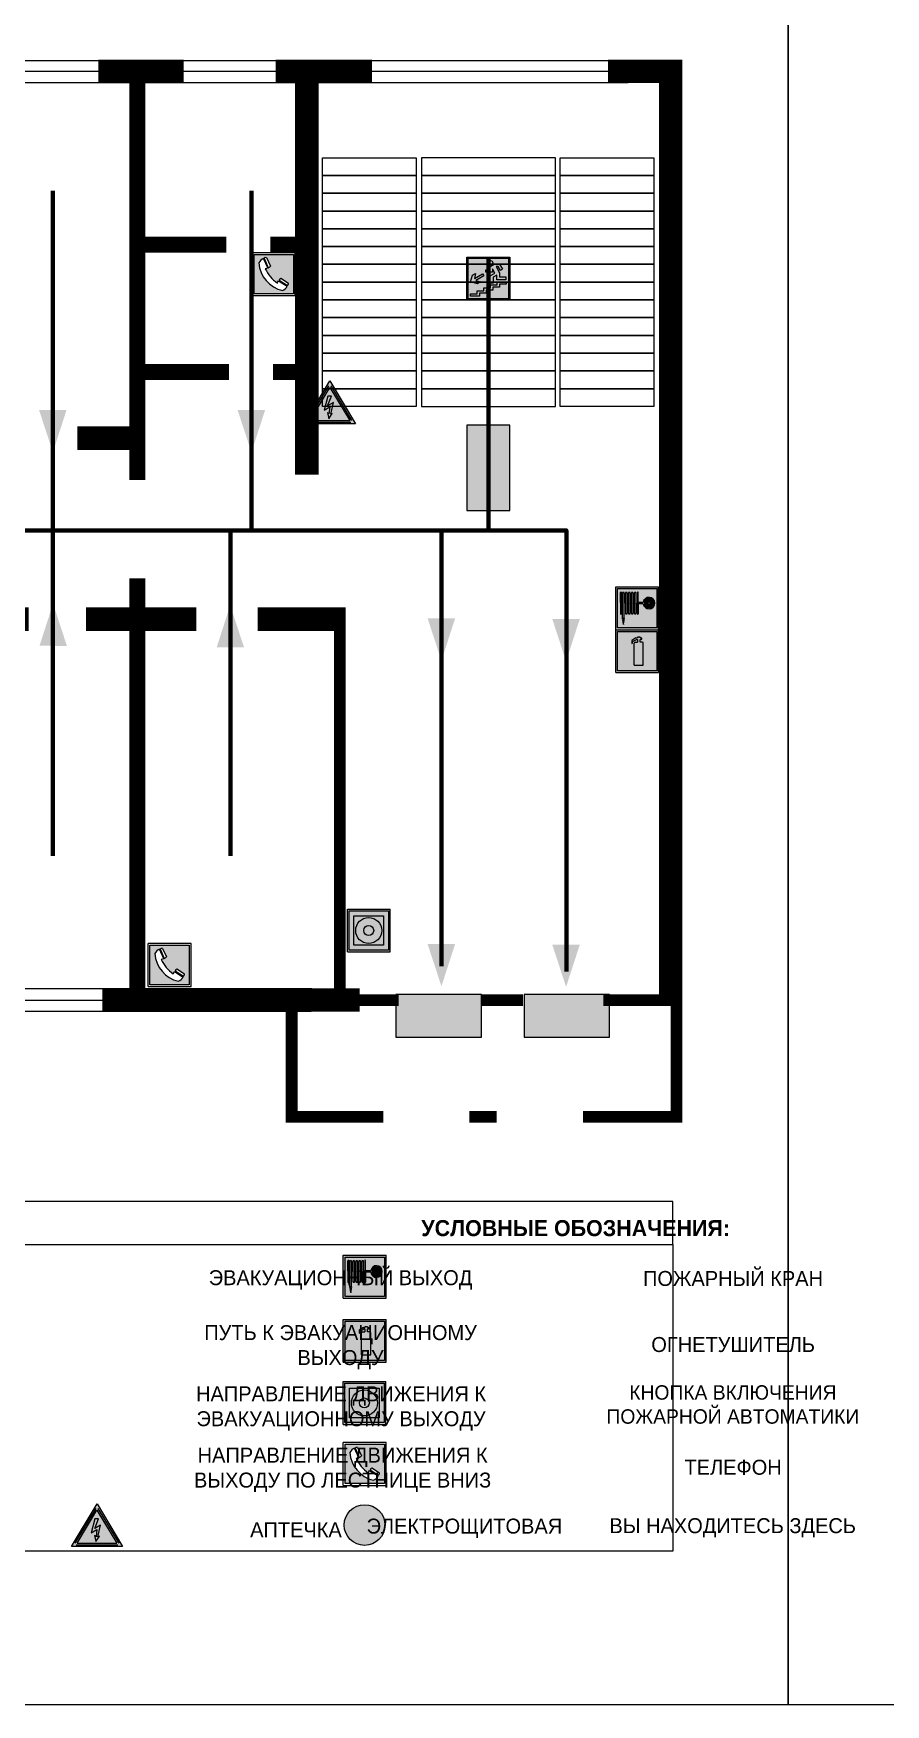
# Model space of a CAD drawing. Header units: millimetres. Extents: x 13114 to 67229, y 22859 to 38520.
# Drawn here: x 24260.6 to 24420, y 34762.7 to 35075.5 of the extents above; entities that cross this region are included whole.
import ezdxf

# ---------------------------------------------------------------- set-up
doc = ezdxf.new("R2010")
doc.units = ezdxf.units.MM
doc.layers.add('План_Штампы', color=7, linetype='Continuous')
doc.styles.add('обычный', font='arial.ttf')

# ---------------------------------------------------------------- blocks, each defined once
blk = doc.blocks.new('A$C3E6D3DDE')
at = {"lineweight": 5}
h = blk.add_hatch(color=40, dxfattribs=at)
h.paths.add_polyline_path([(24.1, 1.45), (16.46, -11.35), (31.74, -11.35)])
h.paths.add_polyline_path([(24.09, -0.46), (30.03, -10.41), (18.14, -10.41)], flags=16)
h.paths.add_polyline_path([(24.54, -3.08), (23.41, -6.02), (25.13, -5.01), (24.33, -8.5), (24.82, -8.27), (23.79, -9.86), (23.4, -8.04), (23.8, -8.43), (24.04, -6.29), (22.39, -7.25), (23.44, -3.08)], flags=0)
h = blk.add_hatch(color=256, dxfattribs=at)
h.paths.add_polyline_path([(24.37, 0.03, 0.567511), (23.82, 0.03), (17.59, -10.4, 0.582454), (17.86, -10.88), (30.32, -10.88, 0.582149), (30.6, -10.4)])
h.paths.add_polyline_path([(24.09, -0.46), (18.14, -10.41), (30.03, -10.41)], flags=16)
h.paths.add_polyline_path([(24.54, -3.08), (23.41, -6.02), (25.13, -5.01), (24.33, -8.5), (24.82, -8.27), (23.79, -9.86), (23.4, -8.04), (23.8, -8.43), (24.04, -6.29), (22.39, -7.25), (23.44, -3.08)], flags=0)
h = blk.add_hatch(color=40, dxfattribs=at)
h.paths.add_polyline_path([(24.09, -0.46), (18.14, -10.41), (30.03, -10.41)])
h.paths.add_polyline_path([(24.82, -8.27), (23.79, -9.86), (23.4, -8.04), (23.8, -8.43), (24.04, -6.29), (22.39, -7.25), (23.44, -3.08), (24.54, -3.08), (23.41, -6.02), (25.13, -5.01), (24.33, -8.5)], flags=16)
at = {"color": 40, "lineweight": 5}
for p, q in [((16.46, -11.35), (24.1, 1.45)), ((24.1, 1.45), (31.74, -11.35))]:
    blk.add_line(p, q, dxfattribs=at)
at = {"lineweight": 5}
for p, q in [((17.59, -10.4), (23.82, 0.03)), ((24.37, 0.03), (30.6, -10.4)), ((18.14, -10.41), (24.09, -0.46)), ((23.44, -3.08), (22.39, -7.25)), ((23.41, -6.02), (24.54, -3.08)), ((24.54, -3.08), (23.44, -3.08)), ((24.09, -0.46), (30.03, -10.41)), ((22.39, -7.25), (24.04, -6.29)), ((23.8, -8.43), (23.4, -8.04)), ((23.4, -8.04), (23.79, -9.86)), ((25.13, -5.01), (23.41, -6.02)), ((23.79, -9.86), (24.82, -8.27)), ((24.04, -6.29), (23.8, -8.43)), ((24.33, -8.5), (25.13, -5.01)), ((24.82, -8.27), (24.33, -8.5)), ((17.86, -10.88), (30.32, -10.88)), ((18.14, -10.41), (30.03, -10.41))]:
    blk.add_line(p, q, dxfattribs=at)
at = {"color": 50, "lineweight": 5}
blk.add_line((31.74, -11.35), (16.46, -11.35), dxfattribs=at)
blk = doc.blocks.new('A$C37112FD5')
at = {"true_color": 0xf5f5ff}
h = blk.add_hatch(color=7, dxfattribs=at)
h.dxf.hatch_style = 1
h.paths.add_polyline_path([(12.8, -7.4), (0, -7.4), (0, -20.2), (12.8, -20.2)])
h.paths.add_polyline_path([(12.29, -7.91), (12.29, -19.69), (0.51, -19.69), (0.51, -7.91)], flags=16)
h.paths.add_polyline_path([(4.98, -9.04, -0.42597), (5.17, -9.22), (5.17, -12.25), (5.17, -15.29, -0.432244), (4.98, -15.47), (4.83, -15.47, -0.42597), (4.64, -15.29), (4.64, -12.25), (4.64, -9.22, -0.432244), (4.83, -9.04)], flags=0)
h.paths.add_polyline_path([(4.28, -9.22), (4.28, -12.25), (4.28, -15.29, -0.432244), (4.09, -15.47), (3.94, -15.47, -0.42597), (3.75, -15.29), (3.75, -12.25), (3.75, -9.22, -0.432244), (3.94, -9.04), (4.09, -9.04, -0.42597)], flags=0)
h.paths.add_polyline_path([(5.72, -9.04), (5.87, -9.04, -0.42597), (6.06, -9.22), (6.06, -12.25), (6.06, -15.29, -0.432244), (5.87, -15.47), (5.72, -15.47, -0.42597), (5.53, -15.29), (5.53, -12.25), (5.53, -9.22, -0.432244)], flags=0)
h.paths.add_polyline_path([(6.42, -8.9), (6.5, -8.9, -0.42597), (6.69, -9.08), (6.69, -12.03), (8.21, -12.03, -15.824349), (8.21, -12.47), (6.69, -12.47), (6.69, -15.42, -0.432244), (6.5, -15.6), (6.42, -15.6)], flags=0)
h.paths.add_polyline_path([(3.39, -9.22), (3.39, -12.25), (3.39, -15.29, -0.432244), (3.2, -15.47), (3.05, -15.47, -0.42597), (2.85, -15.29), (2.85, -12.25), (2.85, -9.22, -0.432244), (3.05, -9.04), (3.2, -9.04, -0.42597)], flags=0)
h.paths.add_polyline_path([(2.5, -9.22), (2.5, -16.71), (1.96, -16.71), (1.96, -9.22, -0.432244), (2.15, -9.04), (2.31, -9.04, -0.42597)], flags=0)
h.paths.add_polyline_path([(1.61, -8.9), (1.61, -15.6), (1.57, -15.6, -0.42597), (1.37, -15.42), (1.37, -12.03), (1.37, -9.09, -0.432244), (1.57, -8.9)], flags=0)
h.paths.add_polyline_path([(9.76, -10.81), (9.76, -12.03), (8.49, -12.03, -0.336371)], flags=0)
h.paths.add_polyline_path([(8.49, -12.47), (9.76, -12.47), (9.76, -13.7, -0.336371)], flags=0)
h.paths.add_polyline_path([(10.11, -10.81, -0.336371), (11.38, -12.03), (10.11, -12.03)], flags=0)
h.paths.add_polyline_path([(10.11, -12.47), (11.38, -12.47, -0.336371), (10.11, -13.7)], flags=0)
h.paths.add_polyline_path([(2.5, -16.84), (2.5, -17.05), (1.97, -17.05), (1.97, -16.84)], flags=0)
h.paths.add_polyline_path([(2.5, -17.24, -0.033778), (2.24, -18.6, -0.033778), (1.97, -17.24)], flags=0)
h = blk.add_hatch(color=242)
h.dxf.hatch_style = 1
h.paths.add_polyline_path([(12.29, -7.91), (0.51, -7.91), (0.51, -19.69), (12.29, -19.69)])
h.paths.add_polyline_path([(6.42, -15.6), (6.42, -8.9), (6.5, -8.9, -0.42597), (6.69, -9.08), (6.69, -12.03), (8.21, -12.03, -15.824349), (8.21, -12.47), (6.69, -12.47), (6.69, -15.42, -0.432244), (6.5, -15.6)], flags=16)
h.paths.add_polyline_path([(5.87, -15.47), (5.72, -15.47, -0.42597), (5.53, -15.29), (5.53, -12.25), (5.53, -9.22, -0.432244), (5.72, -9.04), (5.87, -9.04, -0.42597), (6.06, -9.22), (6.06, -12.25), (6.06, -15.29, -0.432244)], flags=16)
h.paths.add_polyline_path([(4.98, -15.47), (4.83, -15.47, -0.42597), (4.64, -15.29), (4.64, -12.25), (4.64, -9.22, -0.432244), (4.83, -9.04), (4.98, -9.04, -0.42597), (5.17, -9.22), (5.17, -12.25), (5.17, -15.29, -0.432244)], flags=16)
h.paths.add_polyline_path([(4.09, -15.47), (3.94, -15.47, -0.42597), (3.75, -15.29), (3.75, -12.25), (3.75, -9.22, -0.432244), (3.94, -9.04), (4.09, -9.04, -0.42597), (4.28, -9.22), (4.28, -12.25), (4.28, -15.29, -0.432244)], flags=16)
h.paths.add_polyline_path([(3.2, -15.47), (3.05, -15.47, -0.42597), (2.85, -15.29), (2.85, -12.25), (2.85, -9.22, -0.432244), (3.05, -9.04), (3.2, -9.04, -0.42597), (3.39, -9.22), (3.39, -12.25), (3.39, -15.29, -0.432244)], flags=16)
h.paths.add_polyline_path([(2.5, -17.05), (1.97, -17.05), (1.97, -16.84), (2.5, -16.84)], flags=16)
h.paths.add_polyline_path([(2.5, -17.24, -0.033778), (2.24, -18.6, -0.033778), (1.97, -17.24)], flags=16)
h.paths.add_polyline_path([(2.5, -16.71), (1.96, -16.71), (1.96, -9.22, -0.432244), (2.15, -9.04), (2.31, -9.04, -0.42597), (2.5, -9.22)], flags=16)
h.paths.add_polyline_path([(1.61, -15.6), (1.57, -15.6, -0.42597), (1.37, -15.42), (1.37, -12.03), (1.37, -9.09, -0.432244), (1.57, -8.9), (1.61, -8.9)], flags=16)
h.paths.add_polyline_path([(8.49, -12.47), (9.76, -12.47), (9.76, -13.7, -0.336371)], flags=0)
h.paths.add_polyline_path([(10.11, -13.7), (10.11, -12.47), (11.38, -12.47, -0.336371)], flags=0)
h.paths.add_polyline_path([(8.49, -12.03, -0.336371), (9.76, -10.81), (9.76, -12.03)], flags=0)
h.paths.add_polyline_path([(10.11, -12.03), (10.11, -10.81, -0.336371), (11.38, -12.03)], flags=0)
h = blk.add_hatch(color=7, dxfattribs=at)
h.dxf.hatch_style = 1
h.paths.add_polyline_path([(1.61, -8.9), (1.57, -8.9, 0.432244), (1.37, -9.09), (1.37, -12.03), (1.37, -15.42, 0.42597), (1.57, -15.6), (1.61, -15.6)])
h.paths.add_polyline_path([(2.5, -9.22, 0.42597), (2.31, -9.04), (2.15, -9.04, 0.432244), (1.96, -9.22), (1.96, -16.71), (2.5, -16.71)])
h.paths.add_polyline_path([(2.5, -16.84), (1.97, -16.84), (1.97, -17.05), (2.5, -17.05)])
h.paths.add_polyline_path([(2.5, -17.24), (1.97, -17.24, 0.033778), (2.24, -18.6, 0.033778)])
h.paths.add_polyline_path([(3.39, -12.25), (3.39, -9.22, 0.42597), (3.2, -9.04), (3.05, -9.04, 0.432244), (2.85, -9.22), (2.85, -12.25), (2.85, -15.29, 0.42597), (3.05, -15.47), (3.2, -15.47, 0.432244), (3.39, -15.29)])
h.paths.add_polyline_path([(4.28, -12.25), (4.28, -9.22, 0.42597), (4.09, -9.04), (3.94, -9.04, 0.432244), (3.75, -9.22), (3.75, -12.25), (3.75, -15.29, 0.42597), (3.94, -15.47), (4.09, -15.47, 0.432244), (4.28, -15.29)])
h.paths.add_polyline_path([(5.17, -12.25), (5.17, -9.22, 0.42597), (4.98, -9.04), (4.83, -9.04, 0.432244), (4.64, -9.22), (4.64, -12.25), (4.64, -15.29, 0.42597), (4.83, -15.47), (4.98, -15.47, 0.432244), (5.17, -15.29)])
h.paths.add_polyline_path([(6.06, -12.25), (6.06, -9.22, 0.42597), (5.87, -9.04), (5.72, -9.04, 0.432244), (5.53, -9.22), (5.53, -12.25), (5.53, -15.29, 0.42597), (5.72, -15.47), (5.87, -15.47, 0.432244), (6.06, -15.29)])
h.paths.add_polyline_path([(6.69, -12.47), (8.21, -12.47, 15.824349), (8.21, -12.03), (6.69, -12.03), (6.69, -9.08, 0.42597), (6.5, -8.9), (6.42, -8.9), (6.42, -15.6), (6.5, -15.6, 0.432244), (6.69, -15.42)])
h.paths.add_polyline_path([(8.49, -12.47), (9.76, -12.47), (9.76, -13.7, -0.336371)], flags=16)
h.paths.add_polyline_path([(8.49, -12.03, -0.336371), (9.76, -10.81), (9.76, -12.03)], flags=16)
h.paths.add_polyline_path([(10.11, -12.47), (11.38, -12.47, -0.336371), (10.11, -13.7)], flags=16)
h.paths.add_polyline_path([(10.11, -12.03), (10.11, -10.81, -0.336371), (11.38, -12.03)], flags=16)
h = blk.add_hatch(color=242)
h.dxf.hatch_style = 1
h.paths.add_polyline_path([(9.76, -10.81, 0.336371), (8.49, -12.03), (9.76, -12.03)])
h.paths.add_polyline_path([(10.11, -10.81), (10.11, -12.03), (11.38, -12.03, 0.336371)])
h.paths.add_polyline_path([(11.38, -12.47), (10.11, -12.47), (10.11, -13.7, 0.336371)])
h.paths.add_polyline_path([(9.76, -12.47), (8.49, -12.47, 0.336371), (9.76, -13.7)])
at = {"color": 242, "lineweight": 5}
for p, q in [((0, -20.2), (0, -7.4)), ((0, -7.4), (12.8, -7.4)), ((1.37, -12.03), (1.37, -9.08)), ((1.57, -8.9), (1.61, -8.9)), ((1.61, -8.9), (1.61, -15.6)), ((1.96, -16.71), (1.96, -9.22)), ((2.15, -9.04), (2.31, -9.04)), ((2.5, -16.71), (2.5, -9.22)), ((2.85, -12.25), (2.85, -9.22)), ((3.05, -9.04), (3.2, -9.04)), ((3.39, -12.25), (3.39, -9.22)), ((3.75, -12.25), (3.75, -9.22)), ((3.94, -9.04), (4.09, -9.04)), ((4.28, -12.25), (4.28, -9.22)), ((4.64, -12.25), (4.64, -9.22)), ((4.83, -9.04), (4.98, -9.04)), ((5.17, -12.25), (5.17, -9.22)), ((5.53, -12.25), (5.53, -9.22)), ((5.72, -9.04), (5.87, -9.04)), ((6.06, -12.25), (6.06, -9.22)), ((6.42, -8.9), (6.42, -15.6)), ((6.5, -8.9), (6.42, -8.9)), ((6.69, -12.03), (6.69, -9.08)), ((12.8, -20.2), (12.8, -7.4)), ((1.37, -12.03), (1.37, -15.42)), ((2.85, -12.25), (2.85, -15.29)), ((3.39, -12.25), (3.39, -15.29)), ((3.75, -12.25), (3.75, -15.29)), ((4.28, -12.25), (4.28, -15.29)), ((4.64, -12.25), (4.64, -15.29)), ((5.17, -12.25), (5.17, -15.29)), ((5.53, -12.25), (5.53, -15.29)), ((6.06, -12.25), (6.06, -15.29)), ((8.21, -12.03), (6.69, -12.03)), ((8.21, -12.47), (6.69, -12.47)), ((6.69, -12.47), (6.69, -15.42)), ((9.76, -12.03), (8.49, -12.03)), ((9.76, -12.47), (8.49, -12.47)), ((9.76, -10.81), (9.76, -12.03)), ((9.76, -12.47), (9.76, -13.7)), ((10.11, -10.81), (10.11, -12.03)), ((11.38, -12.03), (10.11, -12.03)), ((11.38, -12.47), (10.11, -12.47)), ((10.11, -12.47), (10.11, -13.7)), ((1.57, -15.6), (1.61, -15.6)), ((1.96, -16.71), (2.5, -16.71)), ((1.97, -16.84), (2.5, -16.84)), ((1.97, -17.05), (1.97, -16.84)), ((2.5, -17.05), (1.97, -17.05)), ((1.97, -17.24), (2.5, -17.24)), ((2.5, -16.84), (2.5, -17.05)), ((3.05, -15.47), (3.2, -15.47)), ((3.94, -15.47), (4.09, -15.47)), ((4.83, -15.47), (4.98, -15.47)), ((5.72, -15.47), (5.87, -15.47)), ((6.42, -15.6), (6.5, -15.6)), ((0, -20.2), (12.8, -20.2))]:
    blk.add_line(p, q, dxfattribs=at)
blk.add_lwpolyline([(0.51, -7.91), (12.29, -7.91), (12.29, -19.69), (0.51, -19.69)], close=True, dxfattribs=at)
for centre, radius, start, end in [((1.56, -9.09), 0.182, 87.1027, 180.6071), ((2.15, -9.22), 0.182, 87.1027, 180.6071), ((2.32, -9.22), 0.182, 359.3929, 92.8973), ((3.04, -9.22), 0.182, 87.1027, 180.6071), ((3.21, -9.22), 0.182, 359.3929, 92.8973), ((3.93, -9.22), 0.182, 87.1027, 180.6071), ((4.1, -9.22), 0.182, 359.3929, 92.8973), ((4.82, -9.22), 0.182, 87.1027, 180.6071), ((4.99, -9.22), 0.182, 359.3929, 92.8973), ((5.71, -9.22), 0.182, 87.1027, 180.6071), ((5.88, -9.22), 0.182, 359.3929, 92.8973), ((6.51, -9.09), 0.182, 359.3929, 92.8973), ((9.93, -12.25), 1.74, 187.2319, 172.7681), ((9.93, -12.25), 1.46, 96.9927, 171.3585), ((9.93, -12.25), 1.46, 188.6415, 263.0073), ((9.93, -12.25), 1.46, 8.6415, 83.0073), ((9.93, -12.25), 1.46, 276.9927, 351.3585), ((1.56, -15.42), 0.182, 179.3929, 272.8973), ((12.17, -15.98), 10.27, 187.041, 194.7793), ((-7.7, -15.98), 10.27, 345.2207, 352.959), ((3.04, -15.29), 0.182, 179.3929, 272.8973), ((3.21, -15.29), 0.182, 267.1027, 0.6071), ((3.93, -15.29), 0.182, 179.3929, 272.8973), ((4.1, -15.29), 0.182, 267.1027, 0.6071), ((4.82, -15.29), 0.182, 179.3929, 272.8973), ((4.99, -15.29), 0.182, 267.1027, 0.6071), ((5.71, -15.29), 0.182, 179.3929, 272.8973), ((5.88, -15.29), 0.182, 267.1027, 0.6071), ((6.51, -15.42), 0.182, 267.1027, 0.6071)]:
    blk.add_arc(centre, radius, start, end, dxfattribs=at)
blk = doc.blocks.new('A$C7B8C2D5B')
at = {"lineweight": 0}
h = blk.add_hatch(color=5, dxfattribs=at)
h.dxf.hatch_style = 1
h.paths.add_polyline_path([(1.4, -3.02, 1), (-2.11, -3.02, 1)])
at = {"color": 5, "lineweight": 0}
blk.add_circle((-0.36, -3.02), 1.75, dxfattribs=at)
blk = doc.blocks.new('A$C456E1F9C')
at = {"lineweight": 5}
h = blk.add_hatch(color=242, dxfattribs=at)
h.paths.add_polyline_path([(0.51, -1.47), (0.51, -13.26), (12.29, -13.26), (12.29, -1.47)])
h.paths.add_polyline_path([(5.42, -4.95, -0.254479), (4.78, -5.4), (3.52, -2.53, -0.209735), (4.23, -2.4)], flags=16)
h.paths.add_polyline_path([(8.53, -8.6), (10.87, -10.17), (10.54, -10.76), (8.03, -9.13, -0.192251)], flags=16)
h.paths.add_polyline_path([(4.61, -5.49, 0.005518), (3.87, -5.72, 0.128647), (7.49, -10.01, 0.00809), (7.83, -9.33), (10.47, -10.97, -0.16736), (8.99, -12.25, -0.327862), (1.95, -3.95, -0.166952), (3.36, -2.62)], flags=16)
at = {"color": 242, "lineweight": 5}
for p, q in [((0, -13.77), (0, -0.97)), ((12.8, -0.97), (0, -0.97)), ((4.61, -5.49), (3.36, -2.62)), ((3.52, -2.53), (4.78, -5.4)), ((4.23, -2.4), (5.42, -4.95)), ((12.8, -13.77), (12.8, -0.97)), ((7.83, -9.33), (10.47, -10.97)), ((8.03, -9.13), (10.54, -10.76)), ((10.81, -10.12), (8.53, -8.6)), ((0, -13.77), (12.8, -13.77)), ((10.54, -10.76), (10.8, -10.3)), ((10.8, -10.3), (10.81, -10.12))]:
    blk.add_line(p, q, dxfattribs=at)
blk.add_lwpolyline([(0.51, -1.47), (12.29, -1.47), (12.29, -13.26), (0.51, -13.26)], close=True, dxfattribs=at)
for centre, radius, start, end in [((4.59, -5.34), 2.99, 114.2845, 152.1974), ((11.12, -3.31), 9.19, 183.9915, 256.6009), ((4.02, -3.27), 0.891, 76.3284, 123.7092), ((4.68, -4.59), 0.824, 276.9621, 334.0723), ((14.98, -39.1), 35.17, 107.1487, 108.4135), ((13.86, -0.94), 11.08, 205.5536, 234.8762), ((-13.31, 0.8), 23.44, 332.5487, 334.4027), ((8.94, -9.5), 0.989, 114.4092, 157.9388), ((7.87, -9.46), 3, 291.9291, 329.9329)]:
    blk.add_arc(centre, radius, start, end, dxfattribs=at)
blk = doc.blocks.new('A$C54414219')
at = {"true_color": 0xffffff}
h = blk.add_hatch(color=7, dxfattribs=at)
h.paths.add_polyline_path([(2.39, -9.45), (2.39, -18.3), (11.23, -18.3), (11.23, -9.45)], flags=0)
h.paths.add_polyline_path([(10.71, -13.87, -1), (2.92, -13.87, -1)], flags=0)
h.paths.add_polyline_path([(8.3, -13.87, -1), (5.33, -13.87, -1)], flags=0)
h.paths.add_polyline_path([(0.41, -7.47), (0.41, -20.27), (13.21, -20.27), (13.21, -7.47)])
h.paths.add_polyline_path([(0.92, -19.77), (12.71, -19.77), (12.71, -7.98), (0.92, -7.98)], flags=16)
h.paths.add_polyline_path([(11.23, -9.45), (11.23, -18.3), (2.39, -18.3), (2.39, -9.45)], flags=0)
at = {"lineweight": 5}
h = blk.add_hatch(color=242, dxfattribs=at)
h.paths.add_polyline_path([(12.71, -7.98), (0.92, -7.98), (0.92, -19.77), (12.71, -19.77)])
h.paths.add_polyline_path([(11.23, -18.3), (2.39, -18.3), (2.39, -9.45), (11.23, -9.45)], flags=16)
h.paths.add_polyline_path([(10.71, -13.87, -1), (2.92, -13.87, -1)], flags=0)
h.paths.add_polyline_path([(8.3, -13.87, -1), (5.33, -13.87, -1)], flags=0)
at = {"true_color": 0xffffff}
h = blk.add_hatch(color=7, dxfattribs=at)
h.paths.add_polyline_path([(2.39, -9.45), (2.39, -18.3), (11.23, -18.3), (11.23, -9.45)])
h.paths.add_polyline_path([(10.71, -13.87, -1), (2.92, -13.87, -1)], flags=16)
h.paths.add_polyline_path([(8.3, -13.87, -1), (5.33, -13.87, -1)], flags=0)
at = {"lineweight": 5}
h = blk.add_hatch(color=242, dxfattribs=at)
h.paths.add_polyline_path([(2.92, -13.87, 1), (10.71, -13.87, 1)])
h.paths.add_polyline_path([(8.3, -13.87, -1), (5.33, -13.87, -1)], flags=16)
at = {"color": 242, "lineweight": 5}
for p, q in [((0.41, -20.27), (0.41, -7.47)), ((0.41, -7.47), (13.21, -7.47)), ((0.41, -7.47), (13.21, -7.47)), ((13.21, -20.27), (13.21, -7.47)), ((0.41, -20.27), (13.21, -20.27))]:
    blk.add_line(p, q, dxfattribs=at)
for points in [[(0.92, -7.98), (12.71, -7.98), (12.71, -19.77), (0.92, -19.77)], [(2.39, -9.45), (11.23, -9.45), (11.23, -18.3), (2.39, -18.3)]]:
    blk.add_lwpolyline(points, close=True, dxfattribs=at)
for radius in [3.89, 1.49]:
    blk.add_circle((6.81, -13.87), radius, dxfattribs=at)
blk = doc.blocks.new('A$C3AD82952')
at = {"true_color": 0xf5f5ff}
h = blk.add_hatch(color=7, dxfattribs=at)
h.dxf.hatch_style = 1
h.paths.add_polyline_path([(8.21, 8.73, 0.414214), (7.89, 9.05), (7.22, 9.05), (7.22, 9.92), (7.59, 9.92, 1), (7.57, 10.36), (7.22, 10.36), (7.22, 10.6), (6.43, 10.6), (6.43, 10.36), (6.01, 10.36), (4.74, 9.59), (4.74, 8.69), (4.98, 8.73), (4.98, 9.26), (6.12, 9.91), (6.43, 9.91), (6.43, 9.05), (5.76, 9.05, 0.414214), (5.44, 8.73), (5.44, 2.2), (8.21, 2.2)], flags=0)
h.paths.add_polyline_path([(12.8, 12.8), (0, 12.8), (0, 0), (12.8, 0)])
h.paths.add_polyline_path([(0.51, 12.29), (12.29, 12.29), (12.29, 0.51), (0.51, 0.51)], flags=16)
h.paths.add_polyline_path([(4.74, 9.59), (6.01, 10.36), (6.43, 10.36), (6.43, 10.6), (7.22, 10.6), (7.22, 10.36), (7.59, 10.36, -0.94586), (7.59, 9.92), (7.22, 9.92), (7.22, 9.05), (7.89, 9.05, -0.414214), (8.21, 8.73), (8.21, 2.2), (5.44, 2.2), (5.44, 8.73, -0.414214), (5.76, 9.05), (6.43, 9.05), (6.43, 9.91), (6.12, 9.91), (4.98, 9.26), (4.98, 8.73), (4.74, 8.69)], flags=0)
h = blk.add_hatch(color=242)
h.dxf.hatch_style = 1
h.paths.add_polyline_path([(12.29, 12.29), (0.51, 12.29), (0.51, 0.51), (12.29, 0.51)])
h.paths.add_polyline_path([(4.74, 8.69), (4.74, 9.59), (6.01, 10.36), (6.43, 10.36), (6.43, 10.6), (7.22, 10.6), (7.22, 10.36), (7.59, 10.36, -0.94586), (7.59, 9.92), (7.22, 9.92), (7.22, 9.05), (7.89, 9.05, -0.414214), (8.21, 8.73), (8.21, 2.2), (5.44, 2.2), (5.44, 8.73, -0.414214), (5.76, 9.05), (6.43, 9.05), (6.43, 9.91), (6.12, 9.91), (4.98, 9.26), (4.98, 8.73)], flags=16)
h = blk.add_hatch(color=7, dxfattribs=at)
h.dxf.hatch_style = 1
h.paths.add_polyline_path([(8.21, 8.73, 0.414214), (7.89, 9.05), (7.22, 9.05), (7.22, 9.92), (7.59, 9.92, 1), (7.57, 10.36), (7.22, 10.36), (7.22, 10.6), (6.43, 10.6), (6.43, 10.36), (6.01, 10.36), (4.74, 9.59), (4.74, 8.69), (4.98, 8.73), (4.98, 9.26), (6.12, 9.91), (6.43, 9.91), (6.43, 9.05), (5.76, 9.05, 0.414214), (5.44, 8.73), (5.44, 2.2), (8.21, 2.2)])
at = {"color": 242, "lineweight": 5}
for p, q in [((0, 0), (0, 12.8)), ((0, 12.8), (12.8, 12.8)), ((6.01, 10.36), (4.74, 9.59)), ((6.01, 10.36), (6.43, 10.36)), ((7.22, 10.6), (6.43, 10.6)), ((6.43, 10.6), (6.43, 10.36)), ((7.22, 10.36), (7.22, 10.6)), ((7.59, 10.36), (7.22, 10.36)), ((12.8, 0), (12.8, 12.8)), ((4.74, 9.59), (4.74, 8.69)), ((4.74, 8.69), (4.98, 8.73)), ((4.98, 9.26), (6.12, 9.91)), ((4.98, 8.73), (4.98, 9.26)), ((5.44, 2.2), (5.44, 8.73)), ((5.76, 9.05), (6.43, 9.05)), ((6.12, 9.91), (6.43, 9.91)), ((6.43, 9.91), (6.43, 9.05)), ((7.22, 9.05), (7.22, 9.92)), ((7.59, 9.92), (7.22, 9.92)), ((7.89, 9.05), (7.22, 9.05)), ((8.21, 2.2), (8.21, 8.73)), ((0, 0), (12.8, 0)), ((5.44, 2.2), (8.21, 2.2))]:
    blk.add_line(p, q, dxfattribs=at)
blk.add_lwpolyline([(0.51, 12.29), (12.29, 12.29), (12.29, 0.51), (0.51, 0.51)], close=True, dxfattribs=at)
for centre, radius, start, end in [((7.58, 10.14), 0.223, 273.1875, 86.8125), ((5.76, 8.73), 0.32, 90, 180), ((7.89, 8.73), 0.32, 0, 90)]:
    blk.add_arc(centre, radius, start, end, dxfattribs=at)
blk = doc.blocks.new('A$C7B4425F7')
at = {"true_color": 0xffffff}
blk.add_hatch(color=7, dxfattribs=at).paths.add_polyline_path([(0, 0), (-16, 0), (-16, -8), (0, -8)])
h = blk.add_hatch(color=126)
h.paths.add_polyline_path([(-0.2, -0.2), (-15.8, -0.2), (-15.8, -7.8), (-0.2, -7.8)])
h.paths.add_polyline_path([(-11.76, -2.03), (-11.76, -3.66), (-11.17, -3.66, -0.568275), (-11.17, -6.18), (-12.58, -6.18), (-12.58, -2.03)], flags=16)
h.paths.add_polyline_path([(-13.33, -4.12, -0.495768), (-13.59, -6.18), (-15.03, -6.18), (-15.03, -2.03), (-13.59, -2.03, -0.487973)], flags=16)
h.paths.add_polyline_path([(-10.25, -2.03), (-9.48, -2.03), (-9.48, -6.18), (-10.25, -6.18)], flags=16)
h.paths.add_polyline_path([(-13.84, -3.69), (-14.24, -3.69), (-14.24, -3.03), (-13.9, -3.03, -0.692621)], flags=0)
h.paths.add_polyline_path([(-9.15, -2.03), (-8.4, -2.03), (-8.04, -3.07), (-7.68, -2.03), (-6.93, -2.03), (-7.64, -4.1), (-6.93, -6.18), (-7.68, -6.18), (-8.04, -5.14), (-8.4, -6.18), (-9.15, -6.18), (-8.44, -4.1)], flags=16)
h.paths.add_polyline_path([(-11.76, -4.46), (-11.42, -4.46, -0.692621), (-11.36, -5.12), (-11.76, -5.12)], flags=0)
h.paths.add_polyline_path([(-13.9, -5.2), (-14.24, -5.2), (-14.24, -4.55), (-13.84, -4.55, -0.708038)], flags=0)
edge = h.paths.add_edge_path(flags=16)
edge.add_ellipse((-5.51, -4.08), major_axis=(0, 2.05), ratio=0.586184, start_angle=0, end_angle=360)
edge = h.paths.add_edge_path(flags=0)
edge.add_ellipse((-5.51, -4.08), major_axis=(0, 1.14), ratio=0.454828, start_angle=0, end_angle=360)
h.paths.add_polyline_path([(-4.13, -4.96, 0.377264), (-3.48, -4.52, 0.0555), (-3.16, -2.03), (-1.66, -2.03), (-1.66, -4.96), (-0.96, -4.96), (-0.96, -7.01), (-1.75, -7.01), (-1.75, -6.18), (-3.3, -6.18), (-3.3, -7.02), (-4.13, -7.02)], flags=16)
h.paths.add_polyline_path([(-2.73, -2.91), (-2.28, -2.91), (-2.28, -4.96), (-3.05, -4.96, 0.079136)], flags=0)
at = {"color": 126}
blk.add_lwpolyline([(-16, -8), (0, -8), (0, 0), (-16, 0)], close=True, dxfattribs=at)
blk = doc.blocks.new('A$C32E8229D')
at = {"true_color": 0xffffff}
blk.add_hatch(color=7, dxfattribs=at).paths.add_polyline_path([(0, 0), (0, -8), (16, -8), (16, 0)])
h = blk.add_hatch(color=126)
h.paths.add_polyline_path([(0.2, -0.2), (15.8, -0.2), (15.8, -7.8), (0.2, -7.8)])
h.paths.add_polyline_path([(13.49, -2.05), (12.08, -2.05), (11.37, -2.63, 0.162397), (11.29, -2.84), (11.29, -3.63), (10.35, -3.63), (10.35, -4.05), (11.68, -4.05), (11.68, -3.48), (12.26, -4.28), (11.29, -5.1), (11.29, -6.78), (11.85, -6.78), (11.85, -5.44), (12.8, -4.64), (12.8, -5.94), (14.46, -5.94), (14.46, -5.39), (13.45, -5.39), (13.45, -3.97), (12.46, -2.59), (13.15, -2.59), (13.69, -3.34), (14.18, -3)], flags=16)
h.paths.add_polyline_path([(10.74, -1.82, 1), (11.8, -1.82, 1)], flags=16)
h.paths.add_polyline_path([(9.39, -3.59), (5.99, -3.59), (6.56, -3.03), (5.91, -3.03), (5.1, -3.83), (5.91, -4.64), (6.56, -4.64), (5.99, -4.09), (9.39, -4.09)], flags=16)
h.paths.add_polyline_path([(4.29, -1.08), (1.72, -1.08), (1.72, -6.6), (4.29, -6.6)], flags=16)
at = {"color": 126}
blk.add_lwpolyline([(16, -8), (0, -8), (0, 0), (16, 0)], close=True, dxfattribs=at)
blk = doc.blocks.new('вниз 3')
at = {"lineweight": 0, "true_color": 0xffffff}
h = blk.add_hatch(color=7, dxfattribs=at)
h.dxf.hatch_style = 1
h.paths.add_polyline_path([(40997.5, -4475.69), (40997.25, -4475.28), (40995.76, -4476.15), (40995.97, -4475.23), (40995.39, -4475.56), (40995.05, -4476.83), (40996.33, -4477.17), (40996.91, -4476.83), (40996, -4476.55)], flags=0)
h.paths.add_polyline_path([(40999.81, -4473.95), (41000.22, -4473.95), (41000.64, -4474.67), (41001.03, -4474.43), (41000.46, -4473.49), (41000.42, -4473.49), (40999.43, -4473.49), (40998.68, -4473.92), (40998.68, -4474.57), (40997.88, -4474.57), (40997.88, -4475), (40999.14, -4475), (40999.14, -4474.43), (40999.14, -4474.38), (40999.59, -4475.15), (40998.72, -4475.67), (40998.72, -4477.06), (40999.24, -4477.06), (40999.24, -4475.96), (40999.95, -4475.56), (40999.95, -4476.43), (41001.61, -4476.43), (41001.61, -4475.88), (41000.47, -4475.88), (41000.47, -4475.12)], flags=0)
h.paths.add_polyline_path([(40999.2, -4473.24, 1), (40998.35, -4473.24, 1)], flags=0)
h.paths.add_polyline_path([(41000.46, -4477.26), (41001.69, -4477.26), (41001.69, -4476.84), (41000.03, -4476.84), (41000.03, -4477.39), (40998.78, -4477.39), (40998.78, -4477.95), (40997.53, -4477.95), (40997.53, -4478.5), (40996.29, -4478.5), (40996.29, -4479.06), (40995.05, -4479.06), (40995.05, -4479.48), (40995.29, -4479.48), (40996.72, -4479.48), (40996.72, -4478.92), (40997.97, -4478.92), (40997.97, -4478.36), (40999.2, -4478.36), (40999.2, -4477.81), (41000.46, -4477.81)], flags=0)
h.paths.add_polyline_path([(41002.37, -4472.17), (40994.37, -4472.17), (40994.37, -4480.17), (41002.37, -4480.17)])
h.paths.add_polyline_path([(41002.16, -4479.96), (40994.57, -4479.96), (40994.57, -4472.37), (41002.16, -4472.37)], flags=16)
h.paths.add_polyline_path([(41001.61, -4475.88), (41001.61, -4476.43), (40999.95, -4476.43), (40999.95, -4475.56), (40999.24, -4475.96), (40999.24, -4477.06), (40998.72, -4477.06), (40998.72, -4475.67), (40999.59, -4475.15), (40999.14, -4474.38), (40999.14, -4474.43), (40999.14, -4475), (40997.88, -4475), (40997.88, -4474.57), (40998.68, -4474.57), (40998.68, -4473.92), (40999.43, -4473.49), (41000.42, -4473.49), (41000.46, -4473.49), (41001.03, -4474.43), (41000.64, -4474.67), (41000.22, -4473.95), (40999.81, -4473.95), (41000.47, -4475.12), (41000.47, -4475.88)], flags=0)
h.paths.add_polyline_path([(41001.69, -4476.84), (41001.69, -4477.26), (41000.46, -4477.26), (41000.46, -4477.81), (40999.2, -4477.81), (40999.2, -4478.36), (40997.97, -4478.36), (40997.97, -4478.92), (40996.72, -4478.92), (40996.72, -4479.48), (40995.05, -4479.48), (40995.05, -4479.06), (40996.29, -4479.06), (40996.29, -4478.5), (40997.53, -4478.5), (40997.53, -4477.95), (40998.78, -4477.95), (40998.78, -4477.39), (41000.03, -4477.39), (41000.03, -4476.84)], flags=0)
h.paths.add_polyline_path([(40998.35, -4473.24, -1), (40999.2, -4473.24, -1)], flags=0)
h.paths.add_polyline_path([(40997.5, -4475.69), (40996, -4476.55), (40996.91, -4476.83), (40996.33, -4477.17), (40995.05, -4476.83), (40995.39, -4475.56), (40995.97, -4475.23), (40995.76, -4476.15), (40997.25, -4475.28)], flags=0)
at = {"lineweight": 0}
h = blk.add_hatch(color=126, dxfattribs=at)
h.dxf.hatch_style = 1
h.paths.add_polyline_path([(41002.16, -4472.37), (40994.57, -4472.37), (40994.57, -4479.96), (41002.16, -4479.96)])
h.paths.add_polyline_path([(40995.97, -4475.23), (40995.76, -4476.15), (40997.25, -4475.28), (40997.5, -4475.69), (40996, -4476.55), (40996.91, -4476.83), (40996.33, -4477.17), (40995.05, -4476.83), (40995.39, -4475.56)], flags=16)
h.paths.add_polyline_path([(40997.88, -4474.57), (40998.68, -4474.57), (40998.68, -4473.92), (40999.43, -4473.49), (41000.42, -4473.49), (41000.46, -4473.49), (41001.03, -4474.43), (41000.64, -4474.67), (41000.22, -4473.95), (40999.81, -4473.95), (41000.47, -4475.12), (41000.47, -4475.88), (41001.61, -4475.88), (41001.61, -4476.43), (40999.95, -4476.43), (40999.95, -4475.56), (40999.24, -4475.96), (40999.24, -4477.06), (40998.72, -4477.06), (40998.72, -4475.67), (40999.59, -4475.15), (40999.14, -4474.38), (40999.14, -4474.43), (40999.14, -4475), (40997.88, -4475)], flags=16)
h.paths.add_polyline_path([(40998.35, -4473.24, -1), (40999.2, -4473.24, -1)], flags=16)
h.paths.add_polyline_path([(40997.53, -4477.95), (40998.78, -4477.95), (40998.78, -4477.39), (41000.03, -4477.39), (41000.03, -4476.84), (41001.69, -4476.84), (41001.69, -4477.26), (41000.46, -4477.26), (41000.46, -4477.81), (40999.2, -4477.81), (40999.2, -4478.36), (40997.97, -4478.36), (40997.97, -4478.92), (40996.72, -4478.92), (40996.72, -4479.48), (40995.05, -4479.48), (40995.05, -4479.06), (40996.29, -4479.06), (40996.29, -4478.5), (40997.53, -4478.5)], flags=16)
at = {"lineweight": 0, "true_color": 0xffffff}
h = blk.add_hatch(color=7, dxfattribs=at)
h.dxf.hatch_style = 1
h.paths.add_polyline_path([(40999.2, -4473.24, 1), (40998.35, -4473.24, 1)])
h.paths.add_polyline_path([(40999.81, -4473.95), (41000.22, -4473.95), (41000.64, -4474.67), (41001.03, -4474.43), (41000.46, -4473.49), (41000.42, -4473.49), (40999.43, -4473.49), (40998.68, -4473.92), (40998.68, -4474.57), (40997.88, -4474.57), (40997.88, -4475), (40999.14, -4475), (40999.14, -4474.43), (40999.14, -4474.38), (40999.59, -4475.15), (40998.72, -4475.67), (40998.72, -4477.06), (40999.24, -4477.06), (40999.24, -4475.96), (40999.95, -4475.56), (40999.95, -4476.43), (41001.61, -4476.43), (41001.61, -4475.88), (41000.47, -4475.88), (41000.47, -4475.12)])
h.paths.add_polyline_path([(40999.2, -4477.81), (41000.46, -4477.81), (41000.46, -4477.26), (41001.69, -4477.26), (41001.69, -4476.84), (41000.03, -4476.84), (41000.03, -4477.39), (40998.78, -4477.39), (40998.78, -4477.95), (40997.53, -4477.95), (40997.53, -4478.5), (40996.29, -4478.5), (40996.29, -4479.06), (40995.05, -4479.06), (40995.05, -4479.48), (40995.29, -4479.48), (40996.72, -4479.48), (40996.72, -4478.92), (40997.97, -4478.92), (40997.97, -4478.36), (40999.2, -4478.36)])
h.paths.add_polyline_path([(40997.5, -4475.69), (40997.25, -4475.28), (40995.76, -4476.15), (40995.97, -4475.23), (40995.39, -4475.56), (40995.05, -4476.83), (40996.33, -4477.17), (40996.91, -4476.83), (40996, -4476.55)])
at = {"color": 126, "lineweight": 0}
for points in [[(40994.37, -4472.17), (41002.37, -4472.17), (41002.37, -4480.17), (40994.37, -4480.17)], [(40994.57, -4472.37), (41002.16, -4472.37), (41002.16, -4479.96), (40994.57, -4479.96)]]:
    blk.add_lwpolyline(points, close=True, dxfattribs=at)
for points in [[(40995.05, -4476.83), (40995.39, -4475.56), (40995.97, -4475.23), (40995.76, -4476.15), (40997.25, -4475.28), (40997.5, -4475.69), (40996, -4476.55), (40996.91, -4476.83), (40996.33, -4477.17), (40995.05, -4476.83)], [(40999.14, -4474.43), (40999.14, -4475), (40997.88, -4475), (40997.88, -4474.57), (40998.68, -4474.57), (40998.68, -4473.92), (40999.43, -4473.49), (41000.42, -4473.49), (41000.46, -4473.49), (41001.03, -4474.43), (41000.64, -4474.67), (41000.22, -4473.95), (40999.81, -4473.95), (41000.47, -4475.12), (41000.47, -4475.88), (41001.61, -4475.88), (41001.61, -4476.43), (40999.95, -4476.43), (40999.95, -4475.56), (40999.24, -4475.96), (40999.24, -4477.06), (40998.72, -4477.06), (40998.72, -4475.67), (40999.59, -4475.15), (40999.14, -4474.38), (40999.14, -4474.43)], [(40995.29, -4479.48), (40995.05, -4479.48), (40995.05, -4479.06), (40996.29, -4479.06), (40996.29, -4478.5), (40997.53, -4478.5), (40997.53, -4477.95), (40998.78, -4477.95), (40998.78, -4477.39), (41000.03, -4477.39), (41000.03, -4476.84), (41001.69, -4476.84), (41001.69, -4477.26), (41000.46, -4477.26), (41000.46, -4477.81), (40999.2, -4477.81), (40999.2, -4478.36), (40997.97, -4478.36), (40997.97, -4478.92), (40996.72, -4478.92), (40996.72, -4479.48), (40995.05, -4479.48)]]:
    blk.add_lwpolyline(points, dxfattribs=at)
blk.add_circle((40998.77, -4473.24), 0.426, dxfattribs=at)

msp = doc.modelspace()

# ---------------------------------------------------------------- linework, layer by layer
at = {"color": 5, "lineweight": 0}
for points in [[(23801.83, 34762.74), (24401.83, 34762.74), (24401.83, 35157.74), (23801.83, 35157.74)], [(24401.83, 34762.74), (25001.83, 34762.74), (25001.83, 35157.74), (24401.83, 35157.74)]]:
    msp.add_lwpolyline(points, close=True, dxfattribs=at)
at = {"lineweight": 0}
for points in [[(24043.09, 35070.43), (24371.83, 35070.43)], [(24043.15, 35066.32), (24371.89, 35066.32)], [(24043.32, 35068.4), (24372.06, 35068.4)], [(23911.43, 34896.74), (24312.67, 34896.74)], [(23911.62, 34894.58), (24312.87, 34894.58)], [(23911.3, 34892.5), (24312.54, 34892.5)]]:
    msp.add_lwpolyline(points, dxfattribs=at)
for points, const_width in [([(24272.7, 35068.4), (24288.65, 35068.4)], 4.4), ([(24279.99, 34991.89), (24279.99, 35067.65), (24279.99, 35035.96), (24296.63, 35035.96)], 3), ([(24305.92, 35068.4), (24323.89, 35068.4)], 4.4), ([(24311.73, 35068.4), (24311.73, 34992.89)], 4.4), ([(24368.1, 35068.4), (24379.82, 35068.4), (24379.82, 34894.58)], 4.4), ([(24304.89, 35035.96), (24311.94, 35035.96)], 3), ([(24279.99, 35012.15), (24297.17, 35012.15)], 3), ([(24305.42, 35012.15), (24310.61, 35012.15)], 3), ([(24268.74, 34999.74), (24281.15, 34999.74)], 4.4), ([(24279.99, 34973.48), (24279.99, 34896.05)], 3), ([(24232.03, 34965.87), (24259.66, 34965.87)], 4.4), ([(24270.37, 34965.87), (24291.03, 34965.87)], 4.4), ([(24321.63, 34894.58), (24273.47, 34894.58)], 4.4), ([(24308.88, 34893.81), (24308.88, 34872.73), (24326.07, 34872.73)], 2.2), ([(24321.63, 34894.58), (24328.93, 34894.58)], 2.2), ([(24344.42, 34894.58), (24352.21, 34894.58)], 2.2), ([(24363.43, 34872.73), (24380.92, 34872.73), (24380.92, 34894.58)], 2.2), ([(24367.2, 34894.58), (24382.01, 34894.58)], 2.2), ([(24342.15, 34872.73), (24347.26, 34872.73)], 2.2)]:
    msp.add_lwpolyline(points, dxfattribs=dict(at, const_width=const_width))
for points in [[(24332.19, 35048.9), (24314.63, 35048.9), (24314.63, 35052.23), (24332.19, 35052.23)], [(24333.18, 35048.9), (24358.29, 35048.9), (24358.29, 35052.23), (24333.18, 35052.23)], [(24376.69, 35048.9), (24359.13, 35048.9), (24359.13, 35052.23), (24376.69, 35052.23)], [(24332.19, 35045.58), (24314.63, 35045.58), (24314.63, 35048.9), (24332.19, 35048.9)], [(24333.18, 35045.58), (24358.29, 35045.58), (24358.29, 35048.9), (24333.18, 35048.9)], [(24376.69, 35045.58), (24359.13, 35045.58), (24359.13, 35048.9), (24376.69, 35048.9)], [(24332.19, 35042.25), (24314.63, 35042.25), (24314.63, 35045.58), (24332.19, 35045.58)], [(24333.18, 35042.25), (24358.29, 35042.25), (24358.29, 35045.58), (24333.18, 35045.58)], [(24376.69, 35042.25), (24359.13, 35042.25), (24359.13, 35045.58), (24376.69, 35045.58)], [(24332.19, 35038.93), (24314.63, 35038.93), (24314.63, 35042.25), (24332.19, 35042.25)], [(24333.18, 35038.93), (24358.29, 35038.93), (24358.29, 35042.25), (24333.18, 35042.25)], [(24376.69, 35038.93), (24359.13, 35038.93), (24359.13, 35042.25), (24376.69, 35042.25)], [(24332.19, 35035.6), (24314.63, 35035.6), (24314.63, 35038.93), (24332.19, 35038.93)], [(24333.18, 35035.6), (24358.29, 35035.6), (24358.29, 35038.93), (24333.18, 35038.93)], [(24376.69, 35035.6), (24359.13, 35035.6), (24359.13, 35038.93), (24376.69, 35038.93)], [(24332.19, 35032.28), (24314.63, 35032.28), (24314.63, 35035.6), (24332.19, 35035.6)], [(24333.18, 35032.28), (24358.29, 35032.28), (24358.29, 35035.6), (24333.18, 35035.6)], [(24376.69, 35032.28), (24359.13, 35032.28), (24359.13, 35035.6), (24376.69, 35035.6)], [(24332.19, 35028.95), (24314.63, 35028.95), (24314.63, 35032.28), (24332.19, 35032.28)], [(24333.18, 35028.95), (24358.29, 35028.95), (24358.29, 35032.28), (24333.18, 35032.28)], [(24376.69, 35028.95), (24359.13, 35028.95), (24359.13, 35032.28), (24376.69, 35032.28)], [(24332.19, 35025.63), (24314.63, 35025.63), (24314.63, 35028.95), (24332.19, 35028.95)], [(24333.18, 35025.63), (24358.29, 35025.63), (24358.29, 35028.95), (24333.18, 35028.95)], [(24376.69, 35025.63), (24359.13, 35025.63), (24359.13, 35028.95), (24376.69, 35028.95)], [(24332.19, 35022.3), (24314.63, 35022.3), (24314.63, 35025.63), (24332.19, 35025.63)], [(24333.18, 35022.3), (24358.29, 35022.3), (24358.29, 35025.63), (24333.18, 35025.63)], [(24376.69, 35022.3), (24359.13, 35022.3), (24359.13, 35025.63), (24376.69, 35025.63)], [(24332.19, 35018.98), (24314.63, 35018.98), (24314.63, 35022.3), (24332.19, 35022.3)], [(24333.18, 35018.98), (24358.29, 35018.98), (24358.29, 35022.3), (24333.18, 35022.3)], [(24376.69, 35018.98), (24359.13, 35018.98), (24359.13, 35022.3), (24376.69, 35022.3)], [(24332.19, 35015.65), (24314.63, 35015.65), (24314.63, 35018.98), (24332.19, 35018.98)], [(24333.18, 35015.65), (24358.29, 35015.65), (24358.29, 35018.98), (24333.18, 35018.98)], [(24376.69, 35015.65), (24359.13, 35015.65), (24359.13, 35018.98), (24376.69, 35018.98)], [(24332.19, 35012.33), (24314.63, 35012.33), (24314.63, 35015.65), (24332.19, 35015.65)], [(24333.18, 35012.33), (24358.29, 35012.33), (24358.29, 35015.65), (24333.18, 35015.65)], [(24376.69, 35012.33), (24359.13, 35012.33), (24359.13, 35015.65), (24376.69, 35015.65)], [(24332.19, 35009), (24314.63, 35009), (24314.63, 35012.33), (24332.19, 35012.33)], [(24333.18, 35009), (24358.29, 35009), (24358.29, 35012.33), (24333.18, 35012.33)], [(24376.69, 35009), (24359.13, 35009), (24359.13, 35012.33), (24376.69, 35012.33)], [(24332.19, 35005.67), (24314.63, 35005.67), (24314.63, 35009), (24332.19, 35009)], [(24333.18, 35005.67), (24358.29, 35005.67), (24358.29, 35009), (24333.18, 35009)], [(24376.69, 35005.67), (24359.13, 35005.67), (24359.13, 35009), (24376.69, 35009)]]:
    msp.add_lwpolyline(points, close=True, dxfattribs=at)
at = {"color": 126, "lineweight": 100, "true_color": 0x008754}
for points in [[(24264.2, 34921.57), (24264.2, 35046.03)], [(24301.36, 34982.46), (24301.36, 35046.03)], [(24345.75, 35033.57), (24345.75, 34982.46)], [(23836.8, 34948.32), (23836.8, 34982.46), (24336.95, 34982.46), (24336.95, 34900.9)], [(24297.44, 34921.57), (24297.44, 34982.46)], [(24336.95, 34982.46), (24360.31, 34982.46), (24360.31, 34899.94)]]:
    msp.add_lwpolyline(points, dxfattribs=at)
at = {"lineweight": 0}
msp.add_lwpolyline([(24302.52, 34965.87, 4.4, 4.4, 0), (24317.89, 34965.87, 2.2, 2.2, 0), (24317.89, 34894.58, 2.2, 2.2, 0)], format="xyseb", dxfattribs=at)
for points in [[(24236.45, 34848.82), (24380.21, 34848.82), (24380.21, 34856.87), (24236.45, 34856.87)], [(24236.45, 34848.82), (24380.21, 34848.82), (24380.21, 34791.42), (24236.45, 34791.42)]]:
    msp.add_lwpolyline(points, close=True)
at = {"layer": 'План_Штампы', "color": 126, "true_color": 0x008754}
for points in [[(24261.61, 35005), (24266.74, 35004.99), (24264.2, 34997.11)], [(24298.77, 35005), (24303.91, 35004.99), (24301.36, 34997.11)], [(24266.82, 34960.87), (24261.69, 34960.88), (24264.23, 34968.76)], [(24299.98, 34960.57), (24294.85, 34960.58), (24297.39, 34968.46)], [(24334.33, 34966.01), (24339.47, 34966), (24336.92, 34958.12)], [(24357.66, 34965.89), (24362.8, 34965.87), (24360.25, 34957.99)], [(24334.33, 34905.06), (24339.47, 34905.05), (24336.92, 34897.17)], [(24357.66, 34904.94), (24362.8, 34904.92), (24360.25, 34897.05)]]:
    msp.add_solid(points, dxfattribs=at)

# ---------------------------------------------------------------- block references
for name, p, xscale, yscale, zscale in [('A$C456E1F9C', (24301.53, 35035.02), 0.625, 0.625, 0.625), ('A$C3E6D3DDE', (24300.98, 35009.54), 0.625, 0.625, 0.625), ('A$C37112FD5', (24369.57, 34976.52), 0.6249984004534781, 0.6249984004534781, 0.6249984004534781), ('A$C3AD82952', (24369.57, 34955.89), 0.625, 0.625, 0.625), ('A$C54414219', (24319.05, 34916.27), 0.625, 0.625, 0.625), ('A$C456E1F9C', (24282.05, 34905.75), 0.625, 0.625, 0.625), ('A$C37112FD5', (24318.55, 34851.44), 0.6249984004534781, 0.6249984004534781, 0.6249984004534781), ('A$C3AD82952', (24318.55, 34826.83), 0.625, 0.625, 0.625), ('A$C54414219', (24318.24, 34827.85), 0.625, 0.625, 0.625), ('A$C456E1F9C', (24318.55, 34812.37), 0.625, 0.625, 0.625), ('A$C3E6D3DDE', (24257.39, 34799.42), 0.625, 0.625, 0.625), ('A$C7B8C2D5B', (24323.32, 34802.91), 2.177419353276491, 2.177419353276491, 2.177419353276491)]:
    msp.add_blockref(name, p, dxfattribs=dict(xscale=xscale, yscale=yscale, zscale=zscale))
at = {"color": 126, "true_color": 0x008754}
msp.add_blockref('вниз 3', (-16652.67, 39505.8), dxfattribs=at)
at = {"layer": 'План_Штампы', "color": 126, "true_color": 0x008754, "xscale": -1, "rotation": 270}
msp.add_blockref('A$C32E8229D', (24349.7, 34986.2), dxfattribs=at)
at = {"layer": 'План_Штампы'}
for p in [(24344.39, 34895.65), (24368.39, 34895.65)]:
    msp.add_blockref('A$C7B4425F7', p, dxfattribs=at)

# ---------------------------------------------------------------- texts
at = {"lineweight": 0, "attachment_point": 5, "style": 'обычный'}
for s, insert, char_height, width in [('{\\fProxima Nova Rg|b1|i0|c204|p2;УСЛОВНЫЕ ОБОЗНАЧЕНИЯ:\\H1.1997x; }', (24362.03, 34851.88), 3, 175.1736), ('\\pi-8.4,l8.4,t8.4;{\\fProxima Nova Rg|b0|i0|c204|p2;ЭВАКУАЦИОННЫЙ ВЫХОД\\H1.6404x; }', (24318.03, 34842.22), 2.8, 126.6484), ('\\pi-8.4,l8.4,t8.4;{\\fProxima Nova Rg|b0|i0|c204|p2;ПОЖАРНЫЙ КРАН\\H1.6404x; }', (24391.49, 34842.46), 2.8, 126.6484), ('\\pi-8.4,l8.4,t8.4;{\\fProxima Nova Rg|b0|i0|c204|p2;ПУТЬ К ЭВАКУАЦИОННОМУ \\PВЫХОДУ }', (24318.04, 34829.61), 2.8, 126.6484), ('\\pi-8.4,l8.4,t8.4;{\\fProxima Nova Rg|b0|i0|c204|p2;ОГНЕТУШИТЕЛЬ\\H1.1997x; }', (24391.51, 34830.1), 2.8, 126.6484), ('\\pi-8.4,l8.4,t8.4;{\\fProxima Nova Rg|b0|i0|c204|p2;НАПРАВЛЕНИЕ ДВИЖЕНИЯ К \\PЭВАКУАЦИОННОМУ ВЫХОДУ}', (24318.13, 34818.16), 2.8, 126.6484), ('\\pi-8.1,l8.1,t8.1;{\\fProxima Nova Rg|b0|i0|c204|p2;КНОПКА ВКЛЮЧЕНИЯ\\PПОЖАРНОЙ АВТОМАТИКИ}', (24391.46, 34818.88), 2.7, 126.6484), ('\\pi-8.4,l8.4,t8.4;{\\fProxima Nova Rg|b0|i0|c204|p2;НАПРАВЛЕНИЕ ДВИЖЕНИЯ К \\PВЫХОДУ ПО ЛЕСТНИЦЕ ВНИЗ}', (24318.42, 34806.68), 2.8, 126.6484), ('\\pi-8.4,l8.4,t8.4;{\\fProxima Nova Rg|b0|i0|c204|p2;ТЕЛЕФОН\\H1.1997x; }', (24391.5, 34807.13), 2.8, 126.6484), ('\\pi-8.4,l8.4,t8.4;{\\fProxima Nova Rg|b0|i0|c204|p2;АПТЕЧКА\\H1.1667x; }', (24309.69, 34795.46), 2.8, 126.6484), ('\\pi-8.4,l8.4,t8.4;{\\fProxima Nova Rg|b0|i0|c204|p2;ЭЛЕКТРОЩИТОВАЯ\\H1.1997x; }', (24341.21, 34795.73), 2.8, 126.6484), ('\\pi-8.4,l8.4,t8.4;{\\fProxima Nova Rg|b0|i0|c204|p2;ВЫ НАХОДИТЕСЬ ЗДЕСЬ\\H1.1997x; }', (24391.43, 34795.81), 2.8, 126.6484)]:
    msp.add_mtext(s, dxfattribs=dict(at, insert=insert, char_height=char_height, width=width))

doc.saveas('drawing.dxf')
